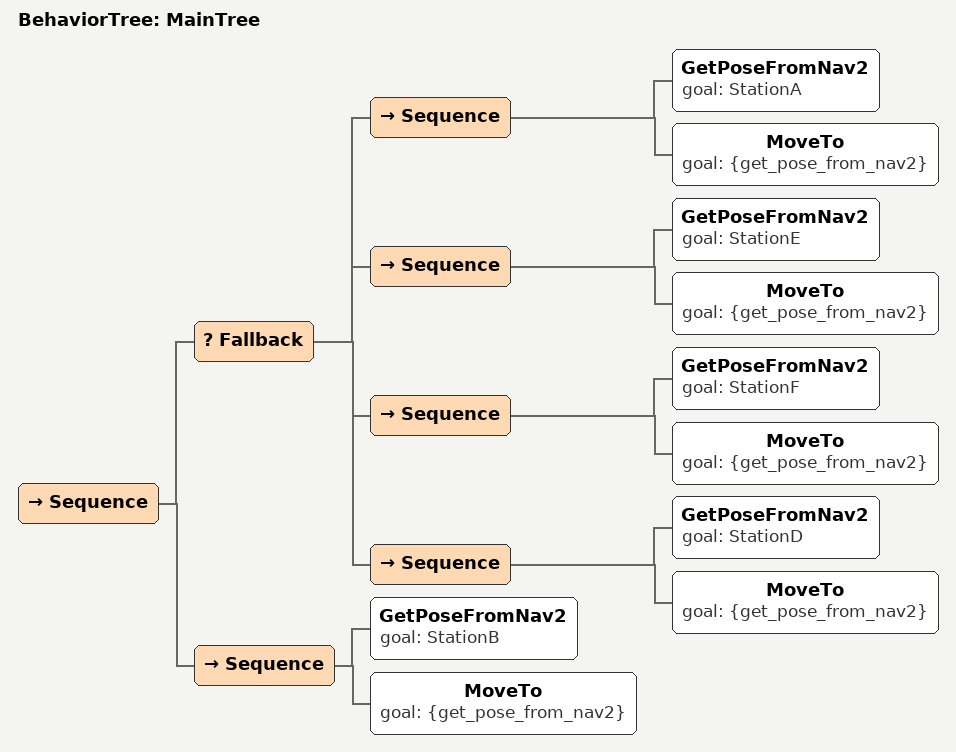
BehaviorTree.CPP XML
<root main_tree_to_execute="MainTree">
    <BehaviorTree ID="MainTree">
        <Sequence>
            <!-- StationA, StationE, StationF, StationD in order -->
            <Fallback>
                <Sequence>
                    <GetPoseFromNav2 goal="StationA" />
                    <MoveTo goal="{get_pose_from_nav2}" />
                </Sequence>
                <Sequence>
                    <GetPoseFromNav2 goal="StationE" />
                    <MoveTo goal="{get_pose_from_nav2}" />
                </Sequence>
                <Sequence>
                    <GetPoseFromNav2 goal="StationF" />
                    <MoveTo goal="{get_pose_from_nav2}" />
                </Sequence>
                <Sequence>
                    <GetPoseFromNav2 goal="StationD" />
                    <MoveTo goal="{get_pose_from_nav2}" />
                </Sequence>
            </Fallback>
            <Sequence>
                <GetPoseFromNav2 goal="StationB" />
                <MoveTo goal="{get_pose_from_nav2}" />
            </Sequence>
        </Sequence>
    </BehaviorTree>
</root>
